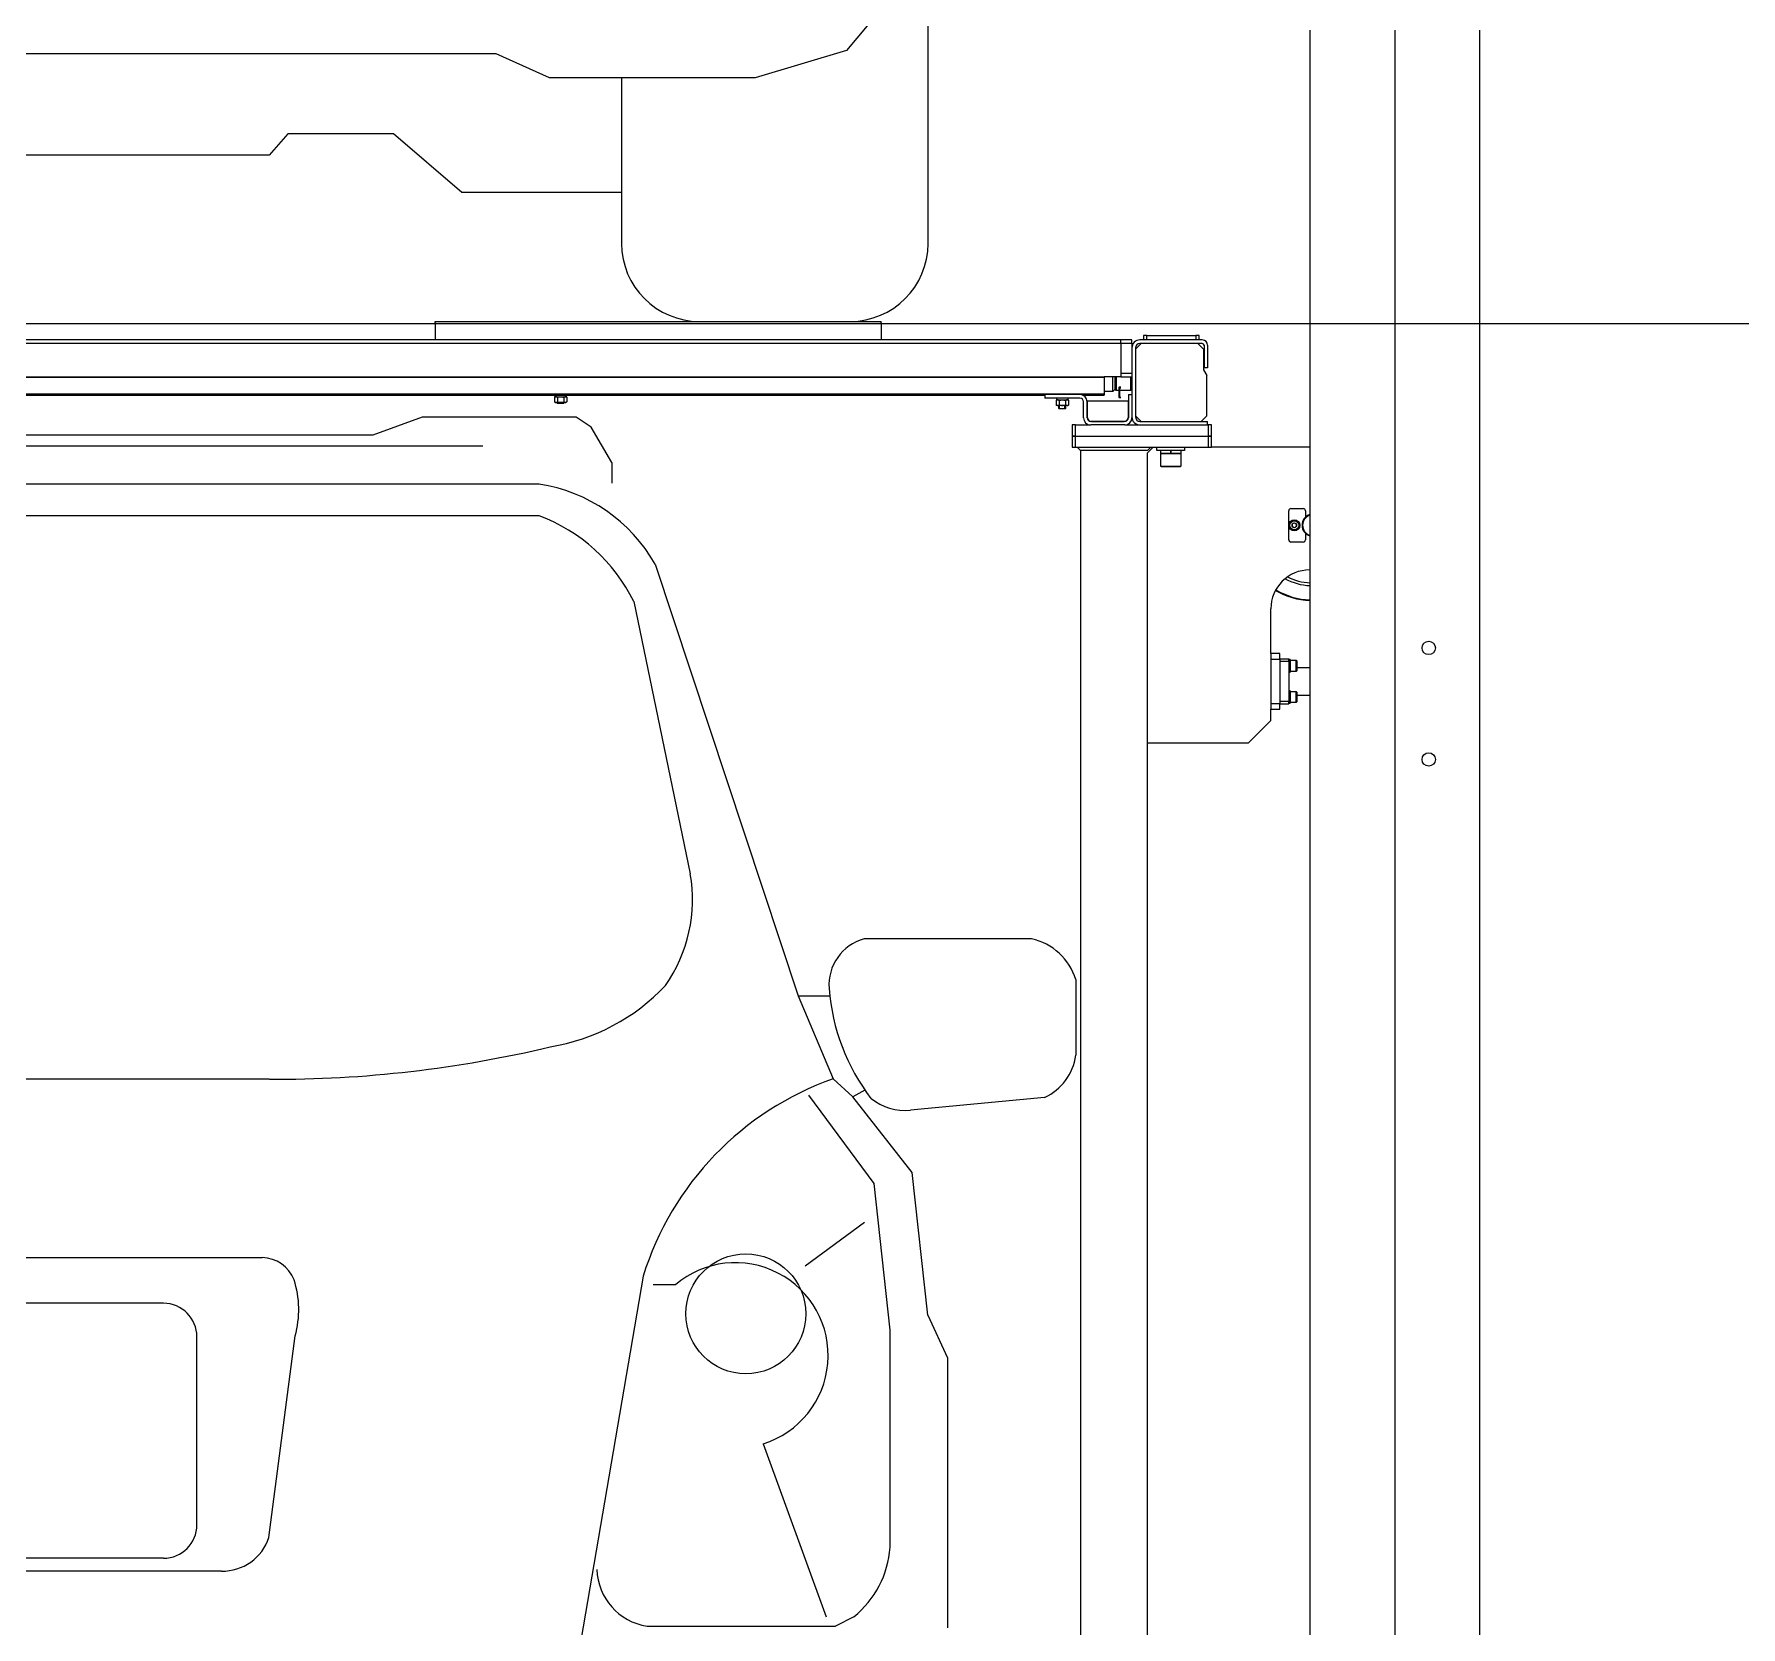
# Model space of a CAD drawing. Header units: metres. Extents: x 1161 to 1456, y 119 to 208.
# Drawn here: x 1363.436 to 1364.967, y 179.458 to 180.886 of the extents above; entities that cross this region are included whole.
import ezdxf

# ---------------------------------------------------------------- set-up
doc = ezdxf.new("R2010")
doc.units = ezdxf.units.M
doc.header["$MEASUREMENT"] = 0
doc.linetypes.add('CENTER2', pattern=[1.125, 0.75, -0.125, 0.125, -0.125])
doc.layers.add('GRID', color=8, linetype='Continuous')

# ---------------------------------------------------------------- blocks, each defined once
blk = doc.blocks.new('A$Cacbbbb14')
at = {"layer": 'GRID', "linetype": 'Continuous', "lineweight": 0}
for p, q in [((-0.3164, 1.5162), (-0.3607, 1.5)), ((-0.1783, 1.5162), (-0.3164, 1.5162)), ((-0.1647, 1.5072), (-0.1783, 1.5162)), ((-0.1463, 1.4754), (-0.1647, 1.5072)), ((-0.3607, 1.5), (-0.78, 1.5)), ((-0.262, 1.49), (-0.78, 1.49)), ((-0.1463, 1.4754), (-0.1463, 1.457)), ((-0.2114, 1.4559), (-0.78, 1.4559)), ((-0.2114, 1.4276), (-0.78, 1.4276)), ((-0.1074, 1.3842), (0.0209, 0.997)), ((-0.1265, 1.3507), (-0.0758, 1.1066)), ((0.2303, 1.0483), (0.0801, 1.0483)), ((0.27, 1.0118), (0.27, 0.9438)), ((0.0209, 0.997), (0.0493, 0.997)), ((0.0209, 0.997), (0.0524, 0.9228)), ((-0.4534, 0.9223), (-0.78, 0.9223)), ((0.0524, 0.9228), (0.0699, 0.9066)), ((0.0301, 0.9081), (0.0888, 0.8289)), ((0.0808, 0.9126), (0.0699, 0.9066)), ((0.1233, 0.8388), (0.0699, 0.9066)), ((0.242, 0.906), (0.1216, 0.8945)), ((0.0888, 0.8289), (0.1033, 0.6972)), ((0.1371, 0.7108), (0.1233, 0.8388)), ((0.0272, 0.7549), (0.0803, 0.7942)), ((-0.78, 0.7624), (-0.4598, 0.7624)), ((-0.1181, 0.7458), (-0.1869, 0.3431)), ((-0.0892, 0.738), (-0.1091, 0.738)), ((-0.5484, 0.7214), (-0.78, 0.7214)), ((0.1371, 0.7108), (0.155, 0.6725)), ((-0.5184, 0.5228), (-0.5184, 0.6914)), ((-0.4538, 0.5114), (-0.4303, 0.6921)), ((0.1033, 0.6972), (0.1033, 0.5026)), ((0.155, 0.6725), (0.155, 0.4305)), ((-0.0105, 0.5954), (0.0462, 0.4403)), ((-0.5484, 0.4928), (-0.78, 0.4928)), ((-0.4964, 0.4812), (-0.78, 0.4812)), ((-0.1146, 0.4319), (0.0545, 0.4319)), ((0.0708, 0.4403), (0.0545, 0.4319)), ((0.1375, 0.07), (0.1375, 0.3871)), ((0.0936, 0.2779), (0.0642, 0.243)), ((-0.2499, 0.2399), (-0.78, 0.2399)), ((-0.2021, 0.2185), (-0.2499, 0.2399)), ((0.0642, 0.243), (-0.0176, 0.2185)), ((-0.0176, 0.2185), (-0.2021, 0.2185)), ((-0.1375, 0.2185), (-0.1375, 0.07)), ((-0.4367, 0.1681), (-0.4534, 0.1492)), ((-0.3421, 0.1681), (-0.4367, 0.1681)), ((-0.2807, 0.1156), (-0.3421, 0.1681)), ((-0.4534, 0.1492), (-0.78, 0.1492)), ((-0.1375, 0.1156), (-0.2807, 0.1156)), ((-0.0675, 0), (0.0675, 0))]:
    blk.add_line(p, q, dxfattribs=at)
blk.add_circle((-0.026, 0.712), 0.0538, dxfattribs=at)
for centre, radius, start, end in [((-0.2326, 1.3139), 0.1436, 29.3332, 81.5152), ((-0.2653, 1.2828), 0.1545, 26.0982, 69.5837), ((-0.2074, 1.0833), 0.1336, 324.8307, 10.0468), ((0.0917, 1.0067), 0.0432, 105.6347, 184.0549), ((0.2185, 0.9956), 0.054, 17.4685, 77.3391), ((-0.231, 1.1317), 0.1827, 279.3284, 316.677), ((0.2362, 1.0187), 0.1882, 184.5931, 217.1737), ((-0.4487, 1.9867), 1.0644, 269.7483, 283.4366), ((0.2212, 0.9506), 0.0492, 294.9636, 352.0415), ((0.1437, 0.6642), 0.2742, 109.4464, 162.6905), ((0.1172, 0.9444), 0.0501, 231.8944, 275.0943), ((-0.4605, 0.7309), 0.0315, 21.651, 88.6448), ((-0.0353, 0.6747), 0.0831, 287.4068, 130.3608), ((-0.5142, 0.7157), 0.0872, 344.3009, 17.9494), ((-0.5484, 0.6914), 0.03, 0, 90), ((-0.5484, 0.5228), 0.03, 270, 0), ((-0.4956, 0.5253), 0.0441, 269.0059, 341.6364), ((0.0154, 0.5089), 0.0882, 308.957, 355.9131), ((-0.1064, 0.4845), 0.0533, 181.9332, 261.102), ((-0.0675, 0.07), 0.07, 180, 270), ((0.0675, 0.07), 0.07, 270, 0)]:
    blk.add_arc(centre, radius, start, end, dxfattribs=at)

msp = doc.modelspace()

# ---------------------------------------------------------------- linework, layer by layer
at = {"linetype": 'Continuous'}
for p, q in [((1364.5802, 180.8896), (1364.5802, 178.6799)), ((1364.7322, 180.8896), (1364.7322, 178.6799)), ((1363.7955, 180.6273), (1363.7955, 180.6284)), ((1363.7955, 180.6284), (1364.1955, 180.6284)), ((1363.7955, 180.6273), (1363.7955, 180.6118)), ((1364.1955, 180.6273), (1364.1955, 180.6284)), ((1364.1955, 180.6273), (1364.1955, 180.6118)), ((1364.4105, 180.6118), (1362.2305, 180.6118)), ((1364.4105, 180.6086), (1362.2305, 180.6086)), ((1364.4105, 180.6086), (1362.2305, 180.6086)), ((1364.4105, 180.6086), (1364.4105, 180.6118)), ((1364.4205, 180.6118), (1364.4105, 180.6118)), ((1364.4105, 180.6088), (1364.4105, 180.5816)), ((1364.4105, 180.6088), (1364.4205, 180.6088)), ((1364.4105, 180.6086), (1364.4105, 180.5858)), ((1364.4205, 180.6088), (1364.4205, 180.6118)), ((1364.4205, 180.6088), (1364.4205, 180.5816)), ((1364.4237, 180.6036), (1364.4287, 180.6086)), ((1364.4836, 180.6118), (1364.4277, 180.6118)), ((1364.4836, 180.6086), (1364.4277, 180.6086)), ((1364.4797, 180.6086), (1364.4287, 180.6086)), ((1364.4339, 180.6158), (1364.4309, 180.6158)), ((1364.4309, 180.6158), (1364.4309, 180.6118)), ((1364.4339, 180.6158), (1364.4779, 180.6158)), ((1364.4339, 180.6118), (1364.4339, 180.6158)), ((1364.4809, 180.6158), (1364.4779, 180.6158)), ((1364.4779, 180.6158), (1364.4779, 180.6118)), ((1364.4797, 180.6086), (1364.4847, 180.6036)), ((1364.4809, 180.6118), (1364.4809, 180.6158)), ((1364.4852, 180.607), (1364.4852, 180.5868)), ((1364.4884, 180.607), (1364.4884, 180.5868)), ((1364.4205, 180.6046), (1364.4205, 180.5428)), ((1364.4237, 180.6046), (1364.4237, 180.5428)), ((1364.4237, 180.6036), (1364.4237, 180.5438)), ((1364.4847, 180.6036), (1364.4847, 180.5851)), ((1362.2455, 180.5787), (1364.3955, 180.5787)), ((1362.2455, 180.5783), (1364.3955, 180.5783)), ((1364.3955, 180.5783), (1364.3955, 180.5787)), ((1364.4105, 180.5786), (1364.3955, 180.5786)), ((1364.3955, 180.5783), (1364.3955, 180.566)), ((1364.4035, 180.5656), (1364.4035, 180.5786)), ((1364.4055, 180.5676), (1364.4055, 180.5786)), ((1364.4065, 180.5786), (1364.4065, 180.5666)), ((1364.4105, 180.5858), (1364.4105, 180.5816)), ((1364.4105, 180.5816), (1364.4105, 180.5786)), ((1364.4205, 180.5816), (1364.4105, 180.5816)), ((1364.4105, 180.5786), (1364.4205, 180.5786)), ((1364.4195, 180.5666), (1364.4195, 180.5786)), ((1364.4205, 180.5786), (1364.4205, 180.5676)), ((1364.4847, 180.5851), (1364.4877, 180.5799)), ((1364.4884, 180.5868), (1364.4852, 180.5868)), ((1364.4877, 180.5438), (1364.4877, 180.5799)), ((1362.2455, 180.5636), (1364.3955, 180.5636)), ((1362.2987, 180.5624), (1364.3423, 180.5624)), ((1363.9032, 180.5608), (1363.9025, 180.5605)), ((1363.9025, 180.5605), (1363.9025, 180.5562)), ((1363.9031, 180.5608), (1363.9031, 180.5624)), ((1363.9031, 180.5608), (1363.9043, 180.5608)), ((1363.9043, 180.5608), (1363.9032, 180.5608)), ((1363.9043, 180.5608), (1363.908, 180.5608)), ((1363.9043, 180.5608), (1363.9052, 180.5604)), ((1363.9052, 180.5604), (1363.9052, 180.5563)), ((1363.908, 180.5608), (1363.9118, 180.5608)), ((1363.9109, 180.5604), (1363.9118, 180.5608)), ((1363.9109, 180.5604), (1363.9109, 180.5563)), ((1363.9129, 180.5608), (1363.9118, 180.5608)), ((1363.9118, 180.5608), (1363.9129, 180.5608)), ((1363.9129, 180.5608), (1363.913, 180.5608)), ((1363.9129, 180.5608), (1363.9135, 180.5605)), ((1363.913, 180.5624), (1363.913, 180.5608)), ((1363.913, 180.5608), (1363.9135, 180.5605)), ((1363.9135, 180.5605), (1363.9135, 180.5562)), ((1364.3739, 180.5628), (1364.3423, 180.5628)), ((1364.3423, 180.5628), (1364.3423, 180.5596)), ((1364.355, 180.5628), (1364.355, 180.5636)), ((1364.3556, 180.5628), (1364.3556, 180.5636)), ((1364.3604, 180.5628), (1364.3604, 180.5636)), ((1364.361, 180.5636), (1364.361, 180.5628)), ((1364.3761, 180.5624), (1364.3955, 180.5624)), ((1364.3955, 180.566), (1364.3955, 180.5636)), ((1364.4035, 180.5656), (1364.3955, 180.5656)), ((1364.3955, 180.5636), (1364.3955, 180.5624)), ((1364.4055, 180.5676), (1364.4035, 180.5656)), ((1364.4065, 180.5666), (1364.4055, 180.5676)), ((1364.4195, 180.5666), (1364.4065, 180.5666)), ((1364.4092, 180.5695), (1364.4095, 180.5698)), ((1364.4092, 180.5601), (1364.4092, 180.5695)), ((1364.4092, 180.569), (1364.4105, 180.569)), ((1364.4092, 180.5606), (1364.4105, 180.5606)), ((1364.4095, 180.5598), (1364.4092, 180.5601)), ((1364.4095, 180.5698), (1364.4095, 180.5598)), ((1364.4095, 180.5698), (1364.4105, 180.5698)), ((1364.4173, 180.5628), (1364.4173, 180.542)), ((1364.4173, 180.5628), (1364.4205, 180.5628)), ((1364.4205, 180.5676), (1364.4195, 180.5666)), ((1364.4205, 180.5701), (1364.4205, 180.5701)), ((1364.4205, 180.5628), (1364.4205, 180.542)), ((1363.9025, 180.5562), (1363.9037, 180.5558)), ((1363.9032, 180.5558), (1363.9025, 180.5562)), ((1363.9032, 180.5558), (1363.9037, 180.5558)), ((1363.9123, 180.5558), (1363.9037, 180.5558)), ((1363.905, 180.5551), (1363.905, 180.5558)), ((1363.905, 180.5551), (1363.911, 180.5551)), ((1363.9053, 180.5548), (1363.905, 180.5551)), ((1363.9107, 180.5548), (1363.9053, 180.5548)), ((1363.9056, 180.5548), (1363.9056, 180.5558)), ((1363.9104, 180.5548), (1363.9104, 180.5558)), ((1363.911, 180.5551), (1363.9107, 180.5548)), ((1363.9109, 180.5563), (1363.9123, 180.5558)), ((1363.911, 180.5558), (1363.911, 180.5551)), ((1363.9123, 180.5558), (1363.9129, 180.5558)), ((1363.9135, 180.5562), (1363.9129, 180.5558)), ((1364.3739, 180.5596), (1364.3423, 180.5596)), ((1364.3532, 180.558), (1364.3525, 180.5577)), ((1364.3525, 180.5577), (1364.3525, 180.5534)), ((1364.3525, 180.5534), (1364.3537, 180.553)), ((1364.3532, 180.553), (1364.3525, 180.5534)), ((1364.3531, 180.558), (1364.3531, 180.5596)), ((1364.3531, 180.558), (1364.3543, 180.558)), ((1364.3543, 180.558), (1364.3532, 180.558)), ((1364.3537, 180.553), (1364.3532, 180.553)), ((1364.3623, 180.553), (1364.3537, 180.553)), ((1364.3543, 180.558), (1364.358, 180.558)), ((1364.3543, 180.558), (1364.3552, 180.5576)), ((1364.355, 180.5503), (1364.355, 180.553)), ((1364.355, 180.5503), (1364.361, 180.5503)), ((1364.3553, 180.55), (1364.355, 180.5503)), ((1364.3552, 180.5576), (1364.3552, 180.5535)), ((1364.3607, 180.55), (1364.3553, 180.55)), ((1364.3556, 180.55), (1364.3556, 180.553)), ((1364.358, 180.558), (1364.3618, 180.558)), ((1364.3604, 180.55), (1364.3604, 180.553)), ((1364.361, 180.5503), (1364.3607, 180.55)), ((1364.3609, 180.5576), (1364.3618, 180.558)), ((1364.3609, 180.5576), (1364.3609, 180.5535)), ((1364.3609, 180.5535), (1364.3623, 180.553)), ((1364.361, 180.553), (1364.361, 180.5503)), ((1364.3629, 180.558), (1364.3618, 180.558)), ((1364.3618, 180.558), (1364.3629, 180.558)), ((1364.3623, 180.553), (1364.3629, 180.553)), ((1364.3629, 180.558), (1364.363, 180.558)), ((1364.3629, 180.558), (1364.3635, 180.5577)), ((1364.3635, 180.5534), (1364.3629, 180.553)), ((1364.363, 180.5596), (1364.363, 180.558)), ((1364.363, 180.558), (1364.3635, 180.5577)), ((1364.3635, 180.5577), (1364.3635, 180.5534)), ((1364.3771, 180.542), (1364.3771, 180.5564)), ((1364.4173, 180.5568), (1364.3803, 180.5568)), ((1364.3803, 180.5568), (1364.3803, 180.5428)), ((1364.3803, 180.542), (1364.3803, 180.5564)), ((1364.4105, 180.5598), (1364.4095, 180.5598)), ((1364.4173, 180.5428), (1364.4173, 180.5568)), ((1364.367, 180.5356), (1364.367, 180.5256)), ((1364.37, 180.5356), (1364.367, 180.5356)), ((1364.37, 180.5356), (1364.3835, 180.5356)), ((1364.37, 180.5256), (1364.37, 180.5356)), ((1364.4141, 180.5388), (1364.3835, 180.5388)), ((1364.4141, 180.5356), (1364.3835, 180.5356)), ((1364.3843, 180.5388), (1364.4133, 180.5388)), ((1364.4141, 180.5356), (1364.4277, 180.5356)), ((1364.4287, 180.5388), (1364.4237, 180.5438)), ((1364.4277, 180.5388), (1364.4884, 180.5388)), ((1364.4277, 180.5356), (1364.4884, 180.5356)), ((1364.4287, 180.5388), (1364.4827, 180.5388)), ((1364.4877, 180.5438), (1364.4827, 180.5388)), ((1364.4884, 180.5356), (1364.4884, 180.5388)), ((1364.4884, 180.5356), (1364.489, 180.5356)), ((1364.489, 180.5356), (1364.489, 180.5256)), ((1364.492, 180.5356), (1364.489, 180.5356)), ((1364.492, 180.5256), (1364.492, 180.5356)), ((1364.367, 180.5256), (1364.37, 180.5256)), ((1364.37, 180.5256), (1364.367, 180.5256)), ((1364.367, 180.5256), (1364.367, 180.5156)), ((1364.367, 180.5156), (1364.37, 180.5156)), ((1364.37, 180.5256), (1364.489, 180.5256)), ((1364.37, 180.5256), (1364.489, 180.5256)), ((1364.37, 180.5156), (1364.37, 180.5256)), ((1364.37, 180.5156), (1364.489, 180.5156)), ((1364.3715, 180.5156), (1364.3745, 180.5126)), ((1364.4345, 180.5106), (1364.4395, 180.5156)), ((1364.4375, 180.5156), (1364.4345, 180.5126)), ((1364.4428, 180.5126), (1364.4428, 180.5156)), ((1364.4428, 180.5126), (1364.4428, 180.5156)), ((1364.4678, 180.5156), (1364.4678, 180.5126)), ((1364.4678, 180.5156), (1364.4678, 180.5126)), ((1364.489, 180.5256), (1364.492, 180.5256)), ((1364.492, 180.5256), (1364.489, 180.5256)), ((1364.489, 180.5256), (1364.489, 180.5156)), ((1364.489, 180.5156), (1364.492, 180.5156)), ((1364.492, 180.5156), (1364.492, 180.5256)), ((1364.5802, 180.5156), (1364.492, 180.5156)), ((1364.3745, 180.5126), (1364.3745, 179.0329)), ((1364.3835, 180.5126), (1364.3745, 180.5126)), ((1364.4255, 180.5126), (1364.3835, 180.5126)), ((1364.4345, 180.5126), (1364.4255, 180.5126)), ((1364.4345, 179.0329), (1364.4345, 180.5106)), ((1364.4678, 180.5126), (1364.4428, 180.5126)), ((1364.4678, 180.5126), (1364.4428, 180.5126)), ((1364.4463, 180.5101), (1364.4463, 180.5126)), ((1364.4463, 180.5101), (1364.4463, 180.5126)), ((1364.4551, 180.5101), (1364.4463, 180.5101)), ((1364.4463, 180.5097), (1364.4467, 180.5101)), ((1364.4551, 180.5101), (1364.4463, 180.5101)), ((1364.4463, 180.5097), (1364.4467, 180.5101)), ((1364.4643, 180.5097), (1364.4463, 180.5097)), ((1364.4463, 180.4985), (1364.4463, 180.5097)), ((1364.4643, 180.5097), (1364.4463, 180.5097)), ((1364.4463, 180.4985), (1364.4463, 180.5097)), ((1364.4551, 180.5126), (1364.4551, 180.5101)), ((1364.4551, 180.5126), (1364.4551, 180.5101)), ((1364.4551, 180.5101), (1364.4556, 180.5101)), ((1364.4551, 180.5101), (1364.4556, 180.5101)), ((1364.4556, 180.5101), (1364.4556, 180.5126)), ((1364.4556, 180.5101), (1364.4556, 180.5126)), ((1364.4643, 180.5101), (1364.4556, 180.5101)), ((1364.4643, 180.5101), (1364.4556, 180.5101)), ((1364.4639, 180.5101), (1364.4643, 180.5097)), ((1364.4639, 180.5101), (1364.4643, 180.5097)), ((1364.4643, 180.5126), (1364.4643, 180.5101)), ((1364.4643, 180.5126), (1364.4643, 180.5101)), ((1364.4643, 180.5097), (1364.4643, 180.4985)), ((1364.4643, 180.5097), (1364.4643, 180.4985)), ((1364.4463, 180.4985), (1364.4643, 180.4985)), ((1364.4467, 180.4981), (1364.4463, 180.4985)), ((1364.4463, 180.4985), (1364.4643, 180.4985)), ((1364.4467, 180.4981), (1364.4463, 180.4985)), ((1364.4639, 180.4981), (1364.4467, 180.4981)), ((1364.4639, 180.4981), (1364.4467, 180.4981)), ((1364.4643, 180.4985), (1364.4639, 180.4981)), ((1364.4643, 180.4985), (1364.4639, 180.4981)), ((1364.5611, 180.4326), (1364.5611, 180.4586)), ((1364.5631, 180.4606), (1364.5741, 180.4606)), ((1364.5761, 180.4586), (1364.5761, 180.4527)), ((1364.5641, 180.4468), (1364.5661, 180.4479)), ((1364.5641, 180.4444), (1364.5641, 180.4468)), ((1364.5661, 180.4433), (1364.5641, 180.4444)), ((1364.5661, 180.4479), (1364.5681, 180.4468)), ((1364.5681, 180.4444), (1364.5661, 180.4433)), ((1364.5681, 180.4468), (1364.5681, 180.4444)), ((1364.5761, 180.4385), (1364.5761, 180.4326)), ((1364.5741, 180.4306), (1364.5631, 180.4306)), ((1364.5801, 180.4056), (1364.5802, 180.4056)), ((1364.5451, 180.3306), (1364.5451, 180.3706)), ((1364.5451, 180.3306), (1364.5451, 180.3256)), ((1364.5531, 180.3306), (1364.5451, 180.3306)), ((1364.5531, 180.3256), (1364.5531, 180.3306)), ((1364.5451, 180.3256), (1364.5451, 180.2856)), ((1364.5451, 180.3256), (1364.5531, 180.3256)), ((1364.5611, 180.3256), (1364.5531, 180.3256)), ((1364.5531, 180.3256), (1364.5531, 180.2856)), ((1364.5531, 180.3236), (1364.5611, 180.3236)), ((1364.5611, 180.3236), (1364.5611, 180.3256)), ((1364.5611, 180.3255), (1364.5623, 180.3255)), ((1364.5611, 180.3236), (1364.5611, 180.2876)), ((1364.5623, 180.3137), (1364.5623, 180.3255)), ((1364.5623, 180.3243), (1364.5626, 180.3246)), ((1364.5626, 180.3146), (1364.5626, 180.3246)), ((1364.5626, 180.3246), (1364.5677, 180.3246)), ((1364.5677, 180.3146), (1364.5677, 180.3246)), ((1364.5677, 180.3246), (1364.5683, 180.324)), ((1364.5683, 180.3152), (1364.5677, 180.3146)), ((1364.5683, 180.324), (1364.5683, 180.3152)), ((1364.5683, 180.3181), (1364.5802, 180.3181)), ((1364.5623, 180.3137), (1364.5611, 180.3137)), ((1364.5626, 180.3146), (1364.5623, 180.3149)), ((1364.5677, 180.3146), (1364.5626, 180.3146)), ((1364.5531, 180.2856), (1364.5451, 180.2856)), ((1364.5451, 180.2856), (1364.5451, 180.2806)), ((1364.5611, 180.2876), (1364.5531, 180.2876)), ((1364.5531, 180.2856), (1364.5611, 180.2856)), ((1364.5531, 180.2806), (1364.5531, 180.2856)), ((1364.5611, 180.2975), (1364.5623, 180.2975)), ((1364.5611, 180.2856), (1364.5611, 180.2876)), ((1364.5623, 180.2857), (1364.5611, 180.2857)), ((1364.5623, 180.2857), (1364.5623, 180.2975)), ((1364.5623, 180.2963), (1364.5626, 180.2966)), ((1364.5626, 180.2866), (1364.5623, 180.2869)), ((1364.5626, 180.2866), (1364.5626, 180.2966)), ((1364.5626, 180.2966), (1364.5677, 180.2966)), ((1364.5677, 180.2866), (1364.5626, 180.2866)), ((1364.5677, 180.2866), (1364.5677, 180.2966)), ((1364.5677, 180.2966), (1364.5683, 180.296)), ((1364.5683, 180.2872), (1364.5677, 180.2866)), ((1364.5683, 180.296), (1364.5683, 180.2872)), ((1364.5802, 180.2931), (1364.5683, 180.2931)), ((1364.5451, 180.2706), (1364.5251, 180.2506)), ((1364.5451, 180.2706), (1364.5451, 180.2806)), ((1364.5451, 180.2806), (1364.5531, 180.2806)), ((1364.4345, 180.2506), (1364.5251, 180.2506))]:
    msp.add_line(p, q, dxfattribs=at)
at = {"linetype": 'CENTER2', "ltscale": 15}
msp.add_line((1364.6562, 180.8896), (1364.6562, 178.6764), dxfattribs=at)
msp.add_line((1360.3944, 180.6265), (1367.6643, 180.6265))
at = {"linetype": 'Continuous'}
for centre, radius in [((1364.5661, 180.4456), 0.005), ((1364.5661, 180.4456), 0.00425), ((1364.5661, 180.4456), 0.00405), ((1364.6867, 180.3356), 0.006), ((1364.6867, 180.2356), 0.006)]:
    msp.add_circle(centre, radius, dxfattribs=at)
for centre, radius, start, end in [((1364.4277, 180.6046), 0.0072, 90, 180), ((1364.4277, 180.6046), 0.004, 90, 180), ((1364.4836, 180.607), 0.0048, 0, 90), ((1364.4836, 180.607), 0.0016, 0, 90), ((1363.9041, 180.5579), 0.00305, 106.3997, 120.7075), ((1364.3739, 180.5564), 0.0064, 0, 90), ((1363.9036, 180.5584), 0.00261, 272.265, 306.485), ((1363.9122, 180.5583), 0.00247, 271.8668, 302.2619), ((1364.3541, 180.5551), 0.00305, 106.3997, 120.7075), ((1364.3536, 180.5556), 0.00261, 272.265, 306.485), ((1364.3622, 180.5555), 0.00247, 271.8668, 302.2619), ((1364.3739, 180.5564), 0.0032, 0, 90), ((1364.3835, 180.542), 0.0064, 180, 270), ((1364.3843, 180.5428), 0.004, 180, 270), ((1364.3835, 180.542), 0.0032, 180, 270), ((1364.4133, 180.5428), 0.004, 270, 0), ((1364.4141, 180.542), 0.0064, 270, 0), ((1364.4141, 180.542), 0.0032, 270, 0), ((1364.4277, 180.5428), 0.0072, 180, 270), ((1364.4277, 180.5428), 0.004, 180, 270), ((1364.5631, 180.4586), 0.002, 90, 180), ((1364.5831, 180.4456), 0.01, 106.858, 180), ((1364.5831, 180.4456), 0.0095, 107.774, 180), ((1364.5741, 180.4586), 0.002, 0, 90), ((1364.5661, 180.4456), 0.002, 120, 180), ((1364.5661, 180.4456), 0.002, 180, 240), ((1364.5661, 180.4456), 0.002, 60, 120), ((1364.5661, 180.4456), 0.002, 240, 300), ((1364.5661, 180.4456), 0.002, 0, 60), ((1364.5661, 180.4456), 0.002, 300, 0), ((1364.5831, 180.4456), 0.01, 180, 253.142), ((1364.5831, 180.4456), 0.0095, 180, 252.226), ((1364.5631, 180.4326), 0.002, 180, 270), ((1364.5741, 180.4326), 0.002, 270, 0), ((1364.5801, 180.3706), 0.035, 90, 180), ((1364.5831, 180.4456), 0.0542, 242.2323, 266.9357), ((1364.5831, 180.4456), 0.0517, 243.5286, 266.7875), ((1364.5831, 180.4456), 0.0675, 239.9301, 267.5376), ((1364.5831, 180.4456), 0.067, 239.9198, 267.5193)]:
    msp.add_arc(centre, radius, start, end, dxfattribs=at)
for points, knots in [([(1363.9052, 180.5604), (1363.9056, 180.5605), (1363.9061, 180.5606), (1363.9071, 180.5608), (1363.9075, 180.5608), (1363.908, 180.5608)], [0, 0, 0, 0, 0.5, 0.5, 1, 1, 1, 1]), ([(1363.908, 180.5608), (1363.9085, 180.5608), (1363.909, 180.5608), (1363.9099, 180.5606), (1363.9104, 180.5605), (1363.9109, 180.5604)], [0, 0, 0, 0, 0.5, 0.5, 1, 1, 1, 1]), ([(1363.9052, 180.5563), (1363.9056, 180.5562), (1363.9061, 180.5561), (1363.9071, 180.5559), (1363.9075, 180.5559), (1363.9085, 180.5559), (1363.909, 180.5559), (1363.9099, 180.5561), (1363.9104, 180.5562), (1363.9109, 180.5563)], [0, 0, 0, 0, 0.25, 0.25, 0.5, 0.5, 0.75, 0.75, 1, 1, 1, 1]), ([(1364.3552, 180.5576), (1364.3556, 180.5577), (1364.3561, 180.5578), (1364.3571, 180.558), (1364.3575, 180.558), (1364.358, 180.558)], [0, 0, 0, 0, 0.5, 0.5, 1, 1, 1, 1]), ([(1364.3552, 180.5535), (1364.3556, 180.5534), (1364.3561, 180.5533), (1364.3571, 180.5531), (1364.3575, 180.5531), (1364.3585, 180.5531), (1364.359, 180.5531), (1364.3599, 180.5533), (1364.3604, 180.5534), (1364.3609, 180.5535)], [0, 0, 0, 0, 0.25, 0.25, 0.5, 0.5, 0.75, 0.75, 1, 1, 1, 1]), ([(1364.358, 180.558), (1364.3585, 180.558), (1364.359, 180.558), (1364.3599, 180.5578), (1364.3604, 180.5577), (1364.3609, 180.5576)], [0, 0, 0, 0, 0.5, 0.5, 1, 1, 1, 1])]:
    msp.add_open_spline(points, degree=3, knots=knots, dxfattribs=at)

# ---------------------------------------------------------------- block references
for p in [(1364.1002, 180.6284), (1364.1002, 179.0265)]:
    msp.add_blockref('A$Cacbbbb14', p)

doc.saveas('drawing.dxf')
